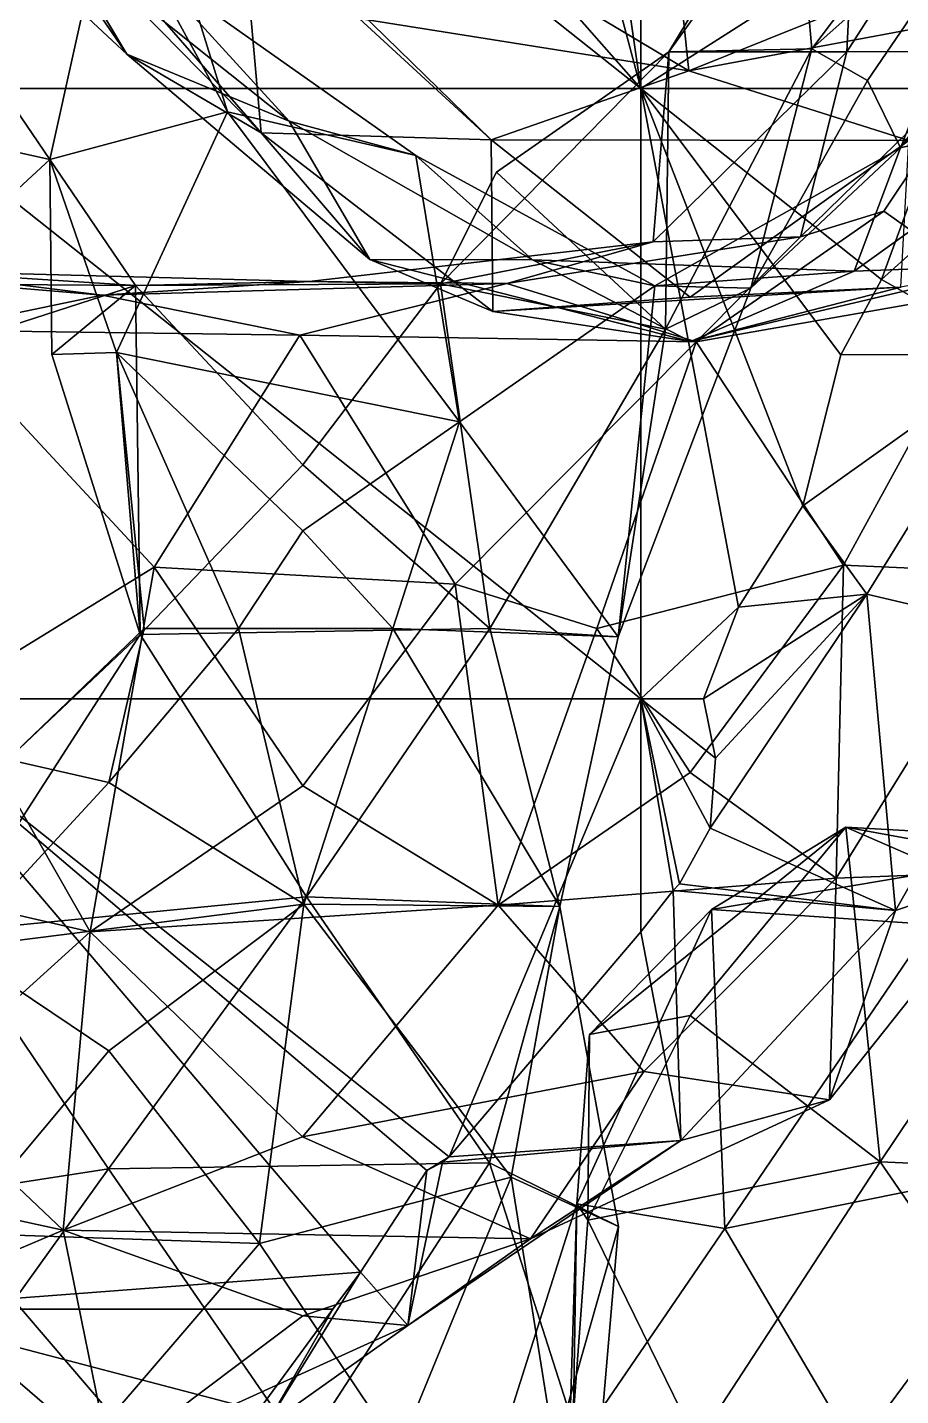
# Model space of a CAD drawing. Extents: x 290083 to 295691, y 4553739 to 4561622.
# Drawn here: x 290230.1 to 290286.9, y 4561209 to 4561298 of the extents above; entities that cross this region are included whole.
import ezdxf

# ---------------------------------------------------------------- set-up
doc = ezdxf.new("R2010")
doc.units = 0
doc.layers.add('Au_ppm_Pref_-_0_3', color=7, linetype='CONTINUOUS')

msp = doc.modelspace()

# ---------------------------------------------------------------- linework, layer by layer
at = {"layer": 'Au_ppm_Pref_-_0_3'}
for points in [[(290270, 4561294.012, 1648.831), (290265.518, 4561324.938, 1649.404), (290270, 4561332.062, 1649.938)], [(290297.735, 4561311.684, 1650.044), (290270, 4561294.012, 1648.831), (290270, 4561332.062, 1649.938)], [(290225.482, 4561329.346, 1646.615), (290270, 4561294.012, 1648.831), (290220, 4561294.012, 1647.18)], [(290270, 4561294.012, 1648.831), (290225.482, 4561329.346, 1646.615), (290248.191, 4561318.799, 1647.963)], [(290270, 4561294.012, 1648.831), (290248.191, 4561318.799, 1647.963), (290261.544, 4561325.774, 1649.139)], [(290270, 4561294.012, 1648.831), (290261.544, 4561325.774, 1649.139), (290265.518, 4561324.938, 1649.404)], [(290292.763, 4561296.444, 1622.223), (290295.572, 4561315.389, 1616.365), (290283.399, 4561296.406, 1616.145)], [(290295.572, 4561315.389, 1616.365), (290284.247, 4561313.615, 1610.225), (290283.399, 4561296.406, 1616.145)], [(290271.836, 4561296.393, 1609.051), (290283.399, 4561296.406, 1616.145), (290284.247, 4561313.615, 1610.225)], [(290271.836, 4561296.393, 1609.051), (290284.247, 4561313.615, 1610.225), (290279.93, 4561309.824, 1604.587)], [(290236.803, 4561312.949, 1597.797), (290222.814, 4561302.271, 1600.259), (290231.56, 4561289.393, 1603.513)], [(290236.803, 4561312.949, 1597.797), (290231.56, 4561289.393, 1603.513), (290243.112, 4561292.491, 1596.162)], [(290236.803, 4561312.949, 1597.797), (290243.112, 4561292.491, 1596.162), (290237.983, 4561301.924, 1590.486)], [(290219.527, 4561312.106, 1579.883), (290230.389, 4561305.242, 1585.8), (290236.574, 4561296.252, 1579.967)], [(290236.574, 4561296.252, 1579.967), (290230.838, 4561305.877, 1573.921), (290219.527, 4561312.106, 1579.883)], [(290281.133, 4561296.58, 1602.199), (290279.93, 4561309.824, 1604.587), (290293.021, 4561312.347, 1601.078)], [(290281.133, 4561296.58, 1602.199), (290293.021, 4561312.347, 1601.078), (290293.936, 4561308.017, 1597.678)], [(290270, 4561294.012, 1648.831), (290297.735, 4561311.684, 1650.044), (290290.219, 4561294.012, 1649.34)], [(290286.888, 4561290.154, 1592.078), (290293.936, 4561308.017, 1597.678), (290302.34, 4561311.406, 1592.657)], [(290286.888, 4561290.154, 1592.078), (290302.34, 4561311.406, 1592.657), (290299.215, 4561293.119, 1585.561)], [(290271.654, 4561309.319, 1555.237), (290260.611, 4561302.633, 1558.804), (290273.117, 4561295.16, 1562.18)], [(290285.81, 4561300.279, 1558.02), (290271.654, 4561309.319, 1555.237), (290273.117, 4561295.16, 1562.18)], [(290279.93, 4561309.824, 1604.587), (290281.133, 4561296.58, 1602.199), (290271.836, 4561296.393, 1609.051)], [(290293.936, 4561308.017, 1597.678), (290284.758, 4561294.529, 1597.678), (290281.133, 4561296.58, 1602.199)], [(290284.758, 4561294.529, 1597.678), (290293.936, 4561308.017, 1597.678), (290286.888, 4561290.154, 1592.078)], [(290243.945, 4561306.595, 1567.982), (290235.413, 4561302.539, 1570.652), (290245.319, 4561291.128, 1573.542)], [(290243.945, 4561306.595, 1567.982), (290245.319, 4561291.128, 1573.542), (290260.274, 4561290.671, 1567.467)], [(290251.681, 4561298.562, 1563.62), (290243.945, 4561306.595, 1567.982), (290260.274, 4561290.671, 1567.467)], [(290245.319, 4561291.128, 1573.542), (290230.838, 4561305.877, 1573.921), (290236.574, 4561296.252, 1579.967)], [(290235.413, 4561302.539, 1570.652), (290230.838, 4561305.877, 1573.921), (290245.319, 4561291.128, 1573.542)], [(290230.389, 4561305.242, 1585.8), (290237.983, 4561301.924, 1590.486), (290247.125, 4561291.896, 1586.019)], [(290236.574, 4561296.252, 1579.967), (290230.389, 4561305.242, 1585.8), (290247.125, 4561291.896, 1586.019)], [(290222.814, 4561302.271, 1600.259), (290211.394, 4561293.882, 1602.388), (290231.56, 4561289.393, 1603.513)], [(290251.681, 4561298.562, 1563.62), (290273.117, 4561295.16, 1562.18), (290260.611, 4561302.633, 1558.804)], [(290237.983, 4561301.924, 1590.486), (290243.112, 4561292.491, 1596.162), (290255.362, 4561289.649, 1590.83)], [(290255.362, 4561289.649, 1590.83), (290247.125, 4561291.896, 1586.019), (290237.983, 4561301.924, 1590.486)], [(290273.117, 4561295.16, 1562.18), (290296.632, 4561299.539, 1562.874), (290285.81, 4561300.279, 1558.02)], [(290273.117, 4561295.16, 1562.18), (290287.436, 4561290.627, 1567.832), (290296.632, 4561299.539, 1562.874)], [(290251.681, 4561298.562, 1563.62), (290260.274, 4561290.671, 1567.467), (290273.117, 4561295.16, 1562.18)], [(290236.574, 4561296.252, 1579.967), (290247.125, 4561291.896, 1586.019), (290252.38, 4561282.888, 1579.86)], [(290236.574, 4561296.252, 1579.967), (290252.38, 4561282.888, 1579.86), (290245.319, 4561291.128, 1573.542)], [(290256.979, 4561281.302, 1609.375), (290270.808, 4561284.032, 1616.804), (290271.836, 4561296.393, 1609.051)], [(290260.611, 4561288.574, 1605.603), (290256.979, 4561281.302, 1609.375), (290271.836, 4561296.393, 1609.051)], [(290260.611, 4561288.574, 1605.603), (290271.836, 4561296.393, 1609.051), (290271.604, 4561278.36, 1603.105)], [(290271.836, 4561296.393, 1609.051), (290270.808, 4561284.032, 1616.804), (290283.399, 4561296.406, 1616.145)], [(290270.808, 4561284.032, 1616.804), (290280.389, 4561284.377, 1621.436), (290283.399, 4561296.406, 1616.145)], [(290281.133, 4561296.58, 1602.199), (290271.604, 4561278.36, 1603.105), (290271.836, 4561296.393, 1609.051)], [(290271.604, 4561278.36, 1603.105), (290281.133, 4561296.58, 1602.199), (290277.166, 4561281.038, 1597.678)], [(290284.758, 4561294.529, 1597.678), (290277.166, 4561281.038, 1597.678), (290281.133, 4561296.58, 1602.199)], [(290283.399, 4561296.406, 1616.145), (290280.389, 4561284.377, 1621.436), (290292.763, 4561296.444, 1622.223)], [(290292.763, 4561296.444, 1622.223), (290280.389, 4561284.377, 1621.436), (290285.81, 4561286.035, 1624.544)], [(290285.81, 4561286.035, 1624.544), (290292.994, 4561280.932, 1628.521), (290292.763, 4561296.444, 1622.223)], [(290273.117, 4561295.16, 1562.18), (290260.274, 4561290.671, 1567.467), (290287.436, 4561290.627, 1567.832)], [(290220, 4561294.012, 1647.18), (290270, 4561294.012, 1648.831), (290270, 4561254.327, 1649.967)], [(290270, 4561254.327, 1649.967), (290220, 4561254.327, 1649.611), (290220, 4561294.012, 1647.18)], [(290280.531, 4561266.877, 1650.21), (290276.361, 4561260.283, 1650.16), (290270, 4561294.012, 1648.831)], [(290283.007, 4561276.701, 1650.07), (290280.531, 4561266.877, 1650.21), (290270, 4561294.012, 1648.831)], [(290285.65, 4561281.591, 1650.081), (290283.007, 4561276.701, 1650.07), (290270, 4561294.012, 1648.831)], [(290276.361, 4561260.283, 1650.16), (290270, 4561254.327, 1649.967), (290270, 4561294.012, 1648.831)], [(290290.219, 4561294.012, 1649.34), (290290.203, 4561293.99, 1649.341), (290270, 4561294.012, 1648.831)], [(290290.203, 4561293.99, 1649.341), (290285.65, 4561281.591, 1650.081), (290270, 4561294.012, 1648.831)], [(290277.166, 4561281.038, 1597.678), (290284.758, 4561294.529, 1597.678), (290286.888, 4561290.154, 1592.078)], [(290290.203, 4561293.99, 1649.341), (290290.29, 4561285.764, 1649.911), (290285.65, 4561281.591, 1650.081)], [(290211.394, 4561293.882, 1602.388), (290222.814, 4561281.302, 1605.148), (290231.56, 4561289.393, 1603.513)], [(290283.89, 4561282.14, 1584.895), (290286.888, 4561290.154, 1592.078), (290299.215, 4561293.119, 1585.561)], [(290283.89, 4561282.14, 1584.895), (290299.215, 4561293.119, 1585.561), (290294.297, 4561282.526, 1579.86)], [(290243.112, 4561292.491, 1596.162), (290231.56, 4561289.393, 1603.513), (290235.904, 4561276.855, 1597.746)], [(290258.215, 4561272.341, 1595.092), (290243.112, 4561292.491, 1596.162), (290235.904, 4561276.855, 1597.746)], [(290255.362, 4561289.649, 1590.83), (290243.112, 4561292.491, 1596.162), (290258.215, 4561272.341, 1595.092)], [(290247.125, 4561291.896, 1586.019), (290255.362, 4561289.649, 1590.83), (290262.952, 4561282.88, 1584.847)], [(290252.38, 4561282.888, 1579.86), (290247.125, 4561291.896, 1586.019), (290262.952, 4561282.88, 1584.847)], [(290245.319, 4561291.128, 1573.542), (290252.38, 4561282.888, 1579.86), (290260.385, 4561279.517, 1573.494)], [(290260.274, 4561290.671, 1567.467), (290245.319, 4561291.128, 1573.542), (290260.385, 4561279.517, 1573.494)], [(290273.211, 4561280.442, 1569.225), (290260.274, 4561290.671, 1567.467), (290260.385, 4561279.517, 1573.494)], [(290260.274, 4561290.671, 1567.467), (290273.211, 4561280.442, 1569.225), (290287.436, 4561290.627, 1567.832)], [(290273.211, 4561280.442, 1569.225), (290286.918, 4561281.089, 1574.212), (290287.436, 4561290.627, 1567.832)], [(290255.362, 4561289.649, 1590.83), (290258.215, 4561272.341, 1595.092), (290270.91, 4561281.17, 1592.514)], [(290262.952, 4561282.88, 1584.847), (290255.362, 4561289.649, 1590.83), (290270.91, 4561281.17, 1592.514)], [(290270.91, 4561281.17, 1592.514), (290277.166, 4561281.038, 1597.678), (290286.888, 4561290.154, 1592.078)], [(290270.91, 4561281.17, 1592.514), (290286.888, 4561290.154, 1592.078), (290283.89, 4561282.14, 1584.895)], [(290222.814, 4561281.302, 1605.148), (290237.142, 4561281.201, 1609.207), (290231.56, 4561289.393, 1603.513)], [(290231.701, 4561276.711, 1603.618), (290231.56, 4561289.393, 1603.513), (290237.142, 4561281.201, 1609.207)], [(290231.56, 4561289.393, 1603.513), (290231.701, 4561276.711, 1603.618), (290235.904, 4561276.855, 1597.746)], [(290256.979, 4561281.302, 1609.375), (290260.611, 4561288.574, 1605.603), (290271.604, 4561278.36, 1603.105)], [(290273.597, 4561277.531, 1627.571), (290292.994, 4561280.932, 1628.521), (290285.81, 4561286.035, 1624.544)], [(290273.597, 4561277.531, 1627.571), (290285.81, 4561286.035, 1624.544), (290280.389, 4561284.377, 1621.436)], [(290294.338, 4561276.711, 1649.213), (290285.65, 4561281.591, 1650.081), (290290.29, 4561285.764, 1649.911)], [(290261.289, 4561281.34, 1621.243), (290273.597, 4561277.531, 1627.571), (290280.389, 4561284.377, 1621.436)], [(290261.289, 4561281.34, 1621.243), (290280.389, 4561284.377, 1621.436), (290270.808, 4561284.032, 1616.804)], [(290256.979, 4561281.302, 1609.375), (290248.426, 4561281.464, 1615.146), (290270.808, 4561284.032, 1616.804)], [(290248.426, 4561281.464, 1615.146), (290261.289, 4561281.34, 1621.243), (290270.808, 4561284.032, 1616.804)], [(290224.042, 4561278.308, 1628.171), (290234.981, 4561280.57, 1621.481), (290212.165, 4561282.474, 1620.434)], [(290222.364, 4561282.16, 1615.481), (290212.165, 4561282.474, 1620.434), (290234.981, 4561280.57, 1621.481)], [(290262.952, 4561282.88, 1584.847), (290273.24, 4561277.567, 1579.851), (290252.38, 4561282.888, 1579.86)], [(290252.38, 4561282.888, 1579.86), (290273.24, 4561277.567, 1579.851), (290260.385, 4561279.517, 1573.494)], [(290262.952, 4561282.88, 1584.847), (290270.91, 4561281.17, 1592.514), (290283.89, 4561282.14, 1584.895)], [(290262.952, 4561282.88, 1584.847), (290283.89, 4561282.14, 1584.895), (290273.24, 4561277.567, 1579.851)], [(290273.24, 4561277.567, 1579.851), (290283.89, 4561282.14, 1584.895), (290294.297, 4561282.526, 1579.86)], [(290273.24, 4561277.567, 1579.851), (290294.297, 4561282.526, 1579.86), (290286.918, 4561281.089, 1574.212)], [(290222.364, 4561282.16, 1615.481), (290237.142, 4561281.201, 1609.207), (290213.79, 4561273.667, 1609.277)], [(290222.364, 4561282.16, 1615.481), (290234.981, 4561280.57, 1621.481), (290248.426, 4561281.464, 1615.146)], [(290222.364, 4561282.16, 1615.481), (290248.426, 4561281.464, 1615.146), (290237.142, 4561281.201, 1609.207)], [(290285.65, 4561281.591, 1650.081), (290294.338, 4561276.711, 1649.213), (290283.007, 4561276.701, 1650.07)], [(290222.814, 4561281.302, 1605.148), (290213.79, 4561273.667, 1609.277), (290237.142, 4561281.201, 1609.207)], [(290231.701, 4561276.711, 1603.618), (290237.142, 4561281.201, 1609.207), (290237.44, 4561258.516, 1602.536)], [(290234.981, 4561280.57, 1621.481), (290261.289, 4561281.34, 1621.243), (290248.426, 4561281.464, 1615.146)], [(290234.981, 4561280.57, 1621.481), (290247.833, 4561277.984, 1628.001), (290261.289, 4561281.34, 1621.243)], [(290256.979, 4561281.302, 1609.375), (290237.142, 4561281.201, 1609.207), (290248.426, 4561281.464, 1615.146)], [(290256.979, 4561281.302, 1609.375), (290248.012, 4561269.539, 1606.008), (290237.142, 4561281.201, 1609.207)], [(290237.142, 4561281.201, 1609.207), (290248.012, 4561269.539, 1606.008), (290237.44, 4561258.516, 1602.536)], [(290247.833, 4561277.984, 1628.001), (290273.597, 4561277.531, 1627.571), (290261.289, 4561281.34, 1621.243)], [(290256.979, 4561281.302, 1609.375), (290260.193, 4561258.897, 1603.173), (290248.012, 4561269.539, 1606.008)], [(290256.979, 4561281.302, 1609.375), (290271.604, 4561278.36, 1603.105), (290260.193, 4561258.897, 1603.173)], [(290268.524, 4561258.361, 1597.678), (290270.91, 4561281.17, 1592.514), (290258.215, 4561272.341, 1595.092)], [(290273.24, 4561277.567, 1579.851), (290286.918, 4561281.089, 1574.212), (290260.385, 4561279.517, 1573.494)], [(290273.211, 4561280.442, 1569.225), (290260.385, 4561279.517, 1573.494), (290286.918, 4561281.089, 1574.212)], [(290268.524, 4561258.361, 1597.678), (290277.166, 4561281.038, 1597.678), (290270.91, 4561281.17, 1592.514)], [(290271.604, 4561278.36, 1603.105), (290277.166, 4561281.038, 1597.678), (290268.524, 4561258.361, 1597.678)], [(290273.597, 4561277.531, 1627.571), (290283.187, 4561263.024, 1629.988), (290292.994, 4561280.932, 1628.521)], [(290294.997, 4561262.495, 1634.396), (290292.994, 4561280.932, 1628.521), (290283.187, 4561263.024, 1629.988)], [(290224.042, 4561278.308, 1628.171), (290247.833, 4561277.984, 1628.001), (290234.981, 4561280.57, 1621.481)], [(290224.042, 4561278.308, 1628.171), (290225.23, 4561254.848, 1630.827), (290238.345, 4561262.878, 1630.085)], [(290224.042, 4561278.308, 1628.171), (290238.345, 4561262.878, 1630.085), (290247.833, 4561277.984, 1628.001)], [(290238.345, 4561262.878, 1630.085), (290257.92, 4561261.775, 1629.604), (290247.833, 4561277.984, 1628.001)], [(290247.833, 4561277.984, 1628.001), (290257.92, 4561261.775, 1629.604), (290273.597, 4561277.531, 1627.571)], [(290260.193, 4561258.897, 1603.173), (290271.604, 4561278.36, 1603.105), (290268.524, 4561258.361, 1597.678)], [(290257.92, 4561261.775, 1629.604), (290267.134, 4561258.893, 1630.45), (290273.597, 4561277.531, 1627.571)], [(290267.134, 4561258.893, 1630.45), (290283.187, 4561263.024, 1629.988), (290273.597, 4561277.531, 1627.571)], [(290231.701, 4561276.711, 1603.618), (290237.44, 4561258.516, 1602.536), (290235.904, 4561276.855, 1597.746)], [(290248.012, 4561265.254, 1595.558), (290235.904, 4561276.855, 1597.746), (290243.838, 4561258.893, 1595.71)], [(290248.012, 4561265.254, 1595.558), (290258.215, 4561272.341, 1595.092), (290235.904, 4561276.855, 1597.746)], [(290237.44, 4561258.516, 1602.536), (290237.702, 4561258.893, 1597.678), (290235.904, 4561276.855, 1597.746)], [(290235.904, 4561276.855, 1597.746), (290237.702, 4561258.893, 1597.678), (290243.838, 4561258.893, 1595.71)], [(290280.531, 4561266.877, 1650.21), (290283.007, 4561276.701, 1650.07), (290294.338, 4561276.711, 1649.213)], [(290280.531, 4561266.877, 1650.21), (290294.338, 4561276.711, 1649.213), (290284.714, 4561261.143, 1649.866)], [(290296.662, 4561258.316, 1644.867), (290284.714, 4561261.143, 1649.866), (290294.338, 4561276.711, 1649.213)], [(290248.012, 4561265.254, 1595.558), (290253.877, 4561258.893, 1594.914), (290258.215, 4561272.341, 1595.092)], [(290268.524, 4561258.361, 1597.678), (290258.215, 4561272.341, 1595.092), (290253.877, 4561258.893, 1594.914)], [(290260.193, 4561258.897, 1603.173), (290237.44, 4561258.516, 1602.536), (290248.012, 4561269.539, 1606.008)], [(290280.531, 4561266.877, 1650.21), (290284.714, 4561261.143, 1649.866), (290276.361, 4561260.283, 1650.16)], [(290248.012, 4561265.254, 1595.558), (290243.838, 4561258.893, 1595.71), (290253.877, 4561258.893, 1594.914)], [(290225.23, 4561254.848, 1630.827), (290234.19, 4561239.177, 1631.79), (290238.345, 4561262.878, 1630.085)], [(290238.345, 4561262.878, 1630.085), (290234.19, 4561239.177, 1631.79), (290248.012, 4561248.67, 1629.907)], [(290238.345, 4561262.878, 1630.085), (290248.012, 4561248.67, 1629.907), (290257.92, 4561261.775, 1629.604)], [(290267.134, 4561258.893, 1630.45), (290273.211, 4561249.545, 1630.198), (290283.187, 4561263.024, 1629.988)], [(290282.716, 4561242.667, 1633.802), (290283.187, 4561263.024, 1629.988), (290273.211, 4561249.545, 1630.198)], [(290294.997, 4561262.495, 1634.396), (290283.187, 4561263.024, 1629.988), (290282.716, 4561242.667, 1633.802)], [(290294.997, 4561262.495, 1634.396), (290282.716, 4561242.667, 1633.802), (290294.068, 4561243.096, 1639.254)], [(290257.92, 4561261.775, 1629.604), (290248.012, 4561248.67, 1629.907), (290260.73, 4561240.915, 1631.225)], [(290257.92, 4561261.775, 1629.604), (290260.73, 4561240.915, 1631.225), (290267.134, 4561258.893, 1630.45)], [(290276.361, 4561260.283, 1650.16), (290284.714, 4561261.143, 1649.866), (290274.086, 4561254.327, 1650.2)], [(290284.714, 4561261.143, 1649.866), (290274.863, 4561250.467, 1650.146), (290274.086, 4561254.327, 1650.2)], [(290284.714, 4561261.143, 1649.866), (290274.504, 4561245.92, 1650.127), (290274.863, 4561250.467, 1650.146)], [(290284.714, 4561261.143, 1649.866), (290286.561, 4561240.563, 1645.448), (290274.504, 4561245.92, 1650.127)], [(290296.662, 4561258.316, 1644.867), (290286.561, 4561240.563, 1645.448), (290284.714, 4561261.143, 1649.866)], [(290276.361, 4561260.283, 1650.16), (290274.086, 4561254.327, 1650.2), (290270, 4561254.327, 1649.967)], [(290237.44, 4561258.516, 1602.536), (290224.969, 4561239.182, 1601.971), (290228.838, 4561250.374, 1597.678)], [(290237.44, 4561258.516, 1602.536), (290248.262, 4561241.443, 1603.042), (290224.969, 4561239.182, 1601.971)], [(290237.44, 4561258.516, 1602.536), (290228.838, 4561250.374, 1597.678), (290237.702, 4561258.893, 1597.678)], [(290237.702, 4561258.893, 1597.678), (290228.838, 4561250.374, 1597.678), (290235.413, 4561248.889, 1595.074)], [(290237.702, 4561258.893, 1597.678), (290235.413, 4561248.889, 1595.074), (290243.838, 4561258.893, 1595.71)], [(290248.087, 4561240.981, 1591.764), (290243.838, 4561258.893, 1595.71), (290235.413, 4561248.889, 1595.074)], [(290260.193, 4561258.897, 1603.173), (290248.262, 4561241.443, 1603.042), (290237.44, 4561258.516, 1602.536)], [(290253.877, 4561258.893, 1594.914), (290243.838, 4561258.893, 1595.71), (290248.087, 4561240.981, 1591.764)], [(290264.739, 4561240.817, 1597.23), (290253.877, 4561258.893, 1594.914), (290248.087, 4561240.981, 1591.764)], [(290260.193, 4561258.897, 1603.173), (290264.739, 4561240.817, 1597.23), (290248.262, 4561241.443, 1603.042)], [(290268.524, 4561258.361, 1597.678), (290253.877, 4561258.893, 1594.914), (290264.739, 4561240.817, 1597.23)], [(290260.193, 4561258.897, 1603.173), (290268.524, 4561258.361, 1597.678), (290264.739, 4561240.817, 1597.23)], [(290267.134, 4561258.893, 1630.45), (290260.73, 4561240.915, 1631.225), (290273.211, 4561249.545, 1630.198)], [(290296.662, 4561258.316, 1644.867), (290294.068, 4561243.096, 1639.254), (290286.561, 4561240.563, 1645.448)], [(290214.58, 4561243.7, 1634.054), (290234.19, 4561239.177, 1631.79), (290225.23, 4561254.848, 1630.827)], [(290220, 4561254.327, 1649.611), (290256.085, 4561223.651, 1649.989), (290251.777, 4561217.043, 1650.72)], [(290220, 4561254.327, 1649.611), (290257.529, 4561224.54, 1649.844), (290256.085, 4561223.651, 1649.989)], [(290220, 4561254.327, 1649.611), (290251.777, 4561217.043, 1650.72), (290220, 4561214.642, 1652.61)], [(290220, 4561254.327, 1649.611), (290270, 4561254.327, 1649.967), (290257.529, 4561224.54, 1649.844)], [(290257.529, 4561224.54, 1649.844), (290270, 4561254.327, 1649.967), (290270, 4561239.171, 1649.95)], [(290270, 4561239.171, 1649.95), (290270, 4561254.327, 1649.967), (290272.118, 4561241.862, 1650.032)], [(290272.53, 4561242.289, 1650.048), (290270, 4561254.327, 1649.967), (290274.504, 4561245.92, 1650.127)], [(290274.504, 4561245.92, 1650.127), (290270, 4561254.327, 1649.967), (290274.863, 4561250.467, 1650.146)], [(290272.118, 4561241.862, 1650.032), (290270, 4561254.327, 1649.967), (290272.53, 4561242.289, 1650.048)], [(290270, 4561254.327, 1649.967), (290274.086, 4561254.327, 1650.2), (290274.863, 4561250.467, 1650.146)], [(290225.462, 4561238.109, 1592.856), (290235.413, 4561248.889, 1595.074), (290228.838, 4561250.374, 1597.678)], [(290282.716, 4561242.667, 1633.802), (290273.211, 4561249.545, 1630.198), (290260.73, 4561240.915, 1631.225)], [(290225.462, 4561238.109, 1592.856), (290248.087, 4561240.981, 1591.764), (290235.413, 4561248.889, 1595.074)], [(290234.19, 4561239.177, 1631.79), (290260.73, 4561240.915, 1631.225), (290248.012, 4561248.67, 1629.907)], [(290274.598, 4561240.638, 1555.814), (290266.67, 4561232.507, 1550.164), (290283.344, 4561245.976, 1549.766)], [(290266.67, 4561232.507, 1550.164), (290273.211, 4561233.745, 1546.668), (290283.344, 4561245.976, 1549.766)], [(290274.504, 4561245.92, 1650.127), (290286.561, 4561240.563, 1645.448), (290272.53, 4561242.289, 1650.048)], [(290285.57, 4561224.231, 1544.91), (290283.344, 4561245.976, 1549.766), (290273.211, 4561233.745, 1546.668)], [(290283.344, 4561245.976, 1549.766), (290300.581, 4561244.998, 1556.478), (290274.598, 4561240.638, 1555.814)], [(290300.581, 4561244.998, 1556.478), (290283.344, 4561245.976, 1549.766), (290311.017, 4561240.914, 1550.047)], [(290296.367, 4561240.307, 1545.443), (290283.344, 4561245.976, 1549.766), (290285.57, 4561224.231, 1544.91)], [(290296.367, 4561240.307, 1545.443), (290311.017, 4561240.914, 1550.047), (290283.344, 4561245.976, 1549.766)], [(290288.903, 4561239.647, 1560.109), (290274.598, 4561240.638, 1555.814), (290300.581, 4561244.998, 1556.478)], [(290222.814, 4561228.889, 1635.192), (290234.19, 4561239.177, 1631.79), (290214.58, 4561243.7, 1634.054)], [(290282.716, 4561242.667, 1633.802), (290260.73, 4561240.915, 1631.225), (290270.197, 4561230.087, 1634.17)], [(290282.716, 4561242.667, 1633.802), (290270.197, 4561230.087, 1634.17), (290282.273, 4561228.26, 1639.254)], [(290282.716, 4561242.667, 1633.802), (290282.273, 4561228.26, 1639.254), (290294.068, 4561243.096, 1639.254)], [(290294.068, 4561243.096, 1639.254), (290282.273, 4561228.26, 1639.254), (290286.561, 4561240.563, 1645.448)], [(290248.262, 4561241.443, 1603.042), (290235.373, 4561223.761, 1603.157), (290224.969, 4561239.182, 1601.971)], [(290248.262, 4561241.443, 1603.042), (290260.167, 4561224.161, 1602.21), (290235.373, 4561223.761, 1603.157)], [(290248.262, 4561241.443, 1603.042), (290264.739, 4561240.817, 1597.23), (290260.167, 4561224.161, 1602.21)], [(290270, 4561239.171, 1649.95), (290272.118, 4561241.862, 1650.032), (290272.6, 4561225.62, 1644.754)], [(290272.118, 4561241.862, 1650.032), (290272.53, 4561242.289, 1650.048), (290286.561, 4561240.563, 1645.448)], [(290272.118, 4561241.862, 1650.032), (290286.561, 4561240.563, 1645.448), (290272.6, 4561225.62, 1644.754)], [(290248.087, 4561240.981, 1591.764), (290225.462, 4561238.109, 1592.856), (290235.413, 4561231.447, 1589.009)], [(290260.73, 4561240.915, 1631.225), (290234.19, 4561239.177, 1631.79), (290247.991, 4561225.843, 1634.445)], [(290248.087, 4561240.981, 1591.764), (290235.413, 4561231.447, 1589.009), (290245.195, 4561218.917, 1588.574)], [(290248.087, 4561240.981, 1591.764), (290245.195, 4561218.917, 1588.574), (290261.582, 4561223.232, 1591.589)], [(290247.991, 4561225.843, 1634.445), (290270.197, 4561230.087, 1634.17), (290260.73, 4561240.915, 1631.225)], [(290261.582, 4561223.232, 1591.589), (290264.739, 4561240.817, 1597.23), (290248.087, 4561240.981, 1591.764)], [(290260.167, 4561224.161, 1602.21), (290264.739, 4561240.817, 1597.23), (290268.544, 4561220.01, 1597.678)], [(290264.739, 4561240.817, 1597.23), (290261.582, 4561223.232, 1591.589), (290268.544, 4561220.01, 1597.678)], [(290275.474, 4561219.897, 1561.367), (290265.85, 4561221.497, 1555.243), (290274.598, 4561240.638, 1555.814)], [(290266.67, 4561232.507, 1550.164), (290274.598, 4561240.638, 1555.814), (290265.85, 4561221.497, 1555.243)], [(290272.6, 4561225.62, 1644.754), (290286.561, 4561240.563, 1645.448), (290282.273, 4561228.26, 1639.254)], [(290288.903, 4561239.647, 1560.109), (290275.474, 4561219.897, 1561.367), (290274.598, 4561240.638, 1555.814)], [(290296.367, 4561240.307, 1545.443), (290285.57, 4561224.231, 1544.91), (290311.443, 4561223.078, 1544.607)], [(290235.373, 4561223.761, 1603.157), (290211.367, 4561220.042, 1602.003), (290224.969, 4561239.182, 1601.971)], [(290232.444, 4561219.783, 1638.497), (290234.19, 4561239.177, 1631.79), (290222.814, 4561228.889, 1635.192)], [(290234.19, 4561239.177, 1631.79), (290232.444, 4561219.783, 1638.497), (290247.991, 4561225.843, 1634.445)], [(290257.529, 4561224.54, 1649.844), (290270, 4561239.171, 1649.95), (290272.6, 4561225.62, 1644.754)], [(290288.903, 4561239.647, 1560.109), (290298.086, 4561224.452, 1562.469), (290275.474, 4561219.897, 1561.367)], [(290225.462, 4561238.109, 1592.856), (290225.466, 4561219.594, 1588.271), (290235.413, 4561231.447, 1589.009)], [(290285.57, 4561224.231, 1544.91), (290273.211, 4561233.745, 1546.668), (290266.555, 4561220.43, 1549.268)], [(290266.67, 4561232.507, 1550.164), (290266.555, 4561220.43, 1549.268), (290273.211, 4561233.745, 1546.668)], [(290266.555, 4561220.43, 1549.268), (290266.67, 4561232.507, 1550.164), (290265.85, 4561221.497, 1555.243)], [(290235.413, 4561231.447, 1589.009), (290225.466, 4561219.594, 1588.271), (290245.195, 4561218.917, 1588.574)], [(290247.991, 4561225.843, 1634.445), (290262.84, 4561219.227, 1639.017), (290270.197, 4561230.087, 1634.17)], [(290270.197, 4561230.087, 1634.17), (290262.84, 4561219.227, 1639.017), (290282.273, 4561228.26, 1639.254)], [(290212.235, 4561224.175, 1641.248), (290232.444, 4561219.783, 1638.497), (290222.814, 4561228.889, 1635.192)], [(290282.273, 4561228.26, 1639.254), (290262.84, 4561219.227, 1639.017), (290272.6, 4561225.62, 1644.754)], [(290232.444, 4561219.783, 1638.497), (290262.84, 4561219.227, 1639.017), (290247.991, 4561225.843, 1634.445)], [(290254.857, 4561213.577, 1645.193), (290257.101, 4561224.204, 1649.893), (290272.6, 4561225.62, 1644.754)], [(290262.84, 4561219.227, 1639.017), (290254.857, 4561213.577, 1645.193), (290272.6, 4561225.62, 1644.754)], [(290257.101, 4561224.204, 1649.893), (290257.529, 4561224.54, 1649.844), (290272.6, 4561225.62, 1644.754)], [(290256.085, 4561223.651, 1649.989), (290257.529, 4561224.54, 1649.844), (290257.101, 4561224.204, 1649.893)], [(290221.612, 4561204.611, 1601.611), (290211.367, 4561220.042, 1602.003), (290235.373, 4561223.761, 1603.157)], [(290212.235, 4561224.175, 1641.248), (290222.814, 4561215.697, 1642.673), (290232.444, 4561219.783, 1638.497)], [(290248.019, 4561205.434, 1603.608), (290221.612, 4561204.611, 1601.611), (290235.373, 4561223.761, 1603.157)], [(290248.019, 4561205.434, 1603.608), (290235.373, 4561223.761, 1603.157), (290260.167, 4561224.161, 1602.21)], [(290248.019, 4561205.434, 1603.608), (290260.167, 4561224.161, 1602.21), (290267.059, 4561202.615, 1598.547)], [(290256.085, 4561223.651, 1649.989), (290254.857, 4561213.577, 1645.193), (290251.777, 4561217.043, 1650.72)], [(290254.857, 4561213.577, 1645.193), (290256.085, 4561223.651, 1649.989), (290257.101, 4561224.204, 1649.893)], [(290268.544, 4561220.01, 1597.678), (290267.059, 4561202.615, 1598.547), (290260.167, 4561224.161, 1602.21)], [(290285.57, 4561224.231, 1544.91), (290266.555, 4561220.43, 1549.268), (290273.658, 4561205.954, 1545.967)], [(290298.489, 4561205.454, 1544.43), (290285.57, 4561224.231, 1544.91), (290273.658, 4561205.954, 1545.967)], [(290275.474, 4561219.897, 1561.367), (290298.086, 4561224.452, 1562.469), (290283.977, 4561205.447, 1563.793)], [(290298.086, 4561224.452, 1562.469), (290313.445, 4561205.183, 1562.71), (290283.977, 4561205.447, 1563.793)], [(290298.489, 4561205.454, 1544.43), (290311.443, 4561223.078, 1544.607), (290285.57, 4561224.231, 1544.91)], [(290245.195, 4561218.917, 1588.574), (290254.256, 4561205.439, 1588.795), (290261.582, 4561223.232, 1591.589)], [(290264.422, 4561205.439, 1593.218), (290261.582, 4561223.232, 1591.589), (290254.256, 4561205.439, 1588.795)], [(290264.422, 4561205.439, 1593.218), (290268.544, 4561220.01, 1597.678), (290261.582, 4561223.232, 1591.589)], [(290260.759, 4561205.439, 1556.103), (290265.85, 4561221.497, 1555.243), (290265.592, 4561205.439, 1559.695)], [(290265.85, 4561221.497, 1555.243), (290260.759, 4561205.439, 1556.103), (290265.252, 4561202.869, 1550.909)], [(290265.85, 4561221.497, 1555.243), (290265.252, 4561202.869, 1550.909), (290266.555, 4561220.43, 1549.268)], [(290265.85, 4561221.497, 1555.243), (290275.474, 4561219.897, 1561.367), (290265.592, 4561205.439, 1559.695)], [(290266.555, 4561220.43, 1549.268), (290265.252, 4561202.869, 1550.909), (290273.658, 4561205.954, 1545.967)], [(290235.616, 4561207.754, 1588.172), (290225.466, 4561219.594, 1588.271), (290214.61, 4561205.439, 1587.872)], [(290232.444, 4561219.783, 1638.497), (290222.814, 4561215.697, 1642.673), (290235.492, 4561204.782, 1645.403)], [(290235.616, 4561207.754, 1588.172), (290245.195, 4561218.917, 1588.574), (290225.466, 4561219.594, 1588.271)], [(290235.492, 4561204.782, 1645.403), (290248.012, 4561214.217, 1642.18), (290232.444, 4561219.783, 1638.497)], [(290232.444, 4561219.783, 1638.497), (290248.012, 4561214.217, 1642.18), (290262.84, 4561219.227, 1639.017)], [(290248.012, 4561214.217, 1642.18), (290254.857, 4561213.577, 1645.193), (290262.84, 4561219.227, 1639.017)], [(290264.422, 4561205.439, 1593.218), (290267.059, 4561202.615, 1598.547), (290268.544, 4561220.01, 1597.678)], [(290283.977, 4561205.447, 1563.793), (290265.592, 4561205.439, 1559.695), (290275.474, 4561219.897, 1561.367)], [(290235.616, 4561207.754, 1588.172), (290254.256, 4561205.439, 1588.795), (290245.195, 4561218.917, 1588.574)], [(290220, 4561214.642, 1652.61), (290251.777, 4561217.043, 1650.72), (290249.972, 4561214.642, 1650.999)], [(290245.572, 4561206.988, 1651.444), (290249.972, 4561214.642, 1650.999), (290251.777, 4561217.043, 1650.72)], [(290245.572, 4561206.988, 1651.444), (290251.777, 4561217.043, 1650.72), (290254.857, 4561213.577, 1645.193)], [(290210.168, 4561203.437, 1643.108), (290235.492, 4561204.782, 1645.403), (290222.814, 4561215.697, 1642.673)], [(290235.491, 4561190.331, 1652.195), (290229.822, 4561183.788, 1651.759), (290220, 4561214.642, 1652.61)], [(290239.825, 4561198.907, 1652.664), (290235.491, 4561190.331, 1652.195), (290220, 4561214.642, 1652.61)], [(290220, 4561214.642, 1652.61), (290245.132, 4561208.064, 1651.727), (290239.825, 4561198.907, 1652.664)], [(290249.972, 4561214.642, 1650.999), (290245.132, 4561208.064, 1651.727), (290220, 4561214.642, 1652.61)], [(290248.012, 4561214.217, 1642.18), (290235.492, 4561204.782, 1645.403), (290254.857, 4561213.577, 1645.193)], [(290245.572, 4561206.988, 1651.444), (290245.132, 4561208.064, 1651.727), (290249.972, 4561214.642, 1650.999)], [(290245.572, 4561206.988, 1651.444), (290254.857, 4561213.577, 1645.193), (290235.492, 4561204.782, 1645.403)]]:
    msp.add_3dface(points, dxfattribs=at)

doc.saveas('drawing.dxf')
